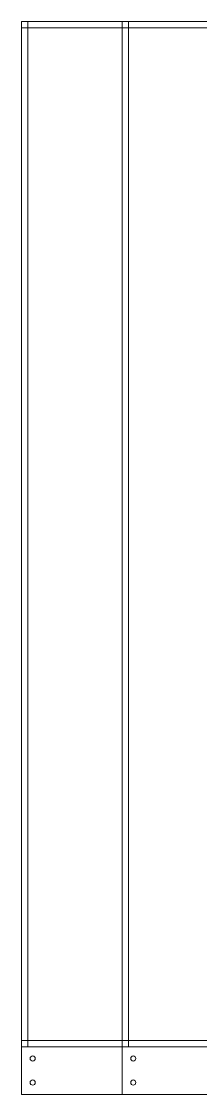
# Model space of a CAD drawing. Header units: millimetres. Extents: x -661502 to 32907, y -140885 to 22606.
# Drawn here: x -654702 to -654143, y -135158 to -131810 of the extents above; entities that cross this region are included whole.
import ezdxf

# ---------------------------------------------------------------- set-up
doc = ezdxf.new("R2010")
doc.units = ezdxf.units.MM

# ---------------------------------------------------------------- blocks, each defined once
blk = doc.blocks.new('1')
at = {"color": 0, "lineweight": 20}
for p, q in [((14092.7, 12593.8), (12392.7, 12593.8)), ((12392.7, 9393.8), (12392.7, 12593.8)), ((12412.7, 9393.8), (12412.7, 12593.8)), ((13092.7, 12573.8), (12392.7, 12573.8)), ((13092.7, 9413.8), (12392.7, 9413.8)), ((12392.7, 9245.4), (12392.7, 9393.8)), ((18992.7, 9393.8), (12392.7, 9393.8))]:
    blk.add_line(p, q, dxfattribs=at)
at = {"lineweight": 5}
blk.add_line((12392.7, 9245.4), (20092.7, 9245.4), dxfattribs=at)
at = {"lineweight": 20}
for centre in [(12427.7, 9357.9), (12427.7, 9282.9)]:
    blk.add_circle(centre, 8, dxfattribs=at)

msp = doc.modelspace()

# ---------------------------------------------------------------- block references
at = {"lineweight": 5}
for p in [(-667094.5, -144403.9), (-666780.9, -144403.9)]:
    msp.add_blockref('1', p, dxfattribs=at)

doc.saveas('drawing.dxf')
